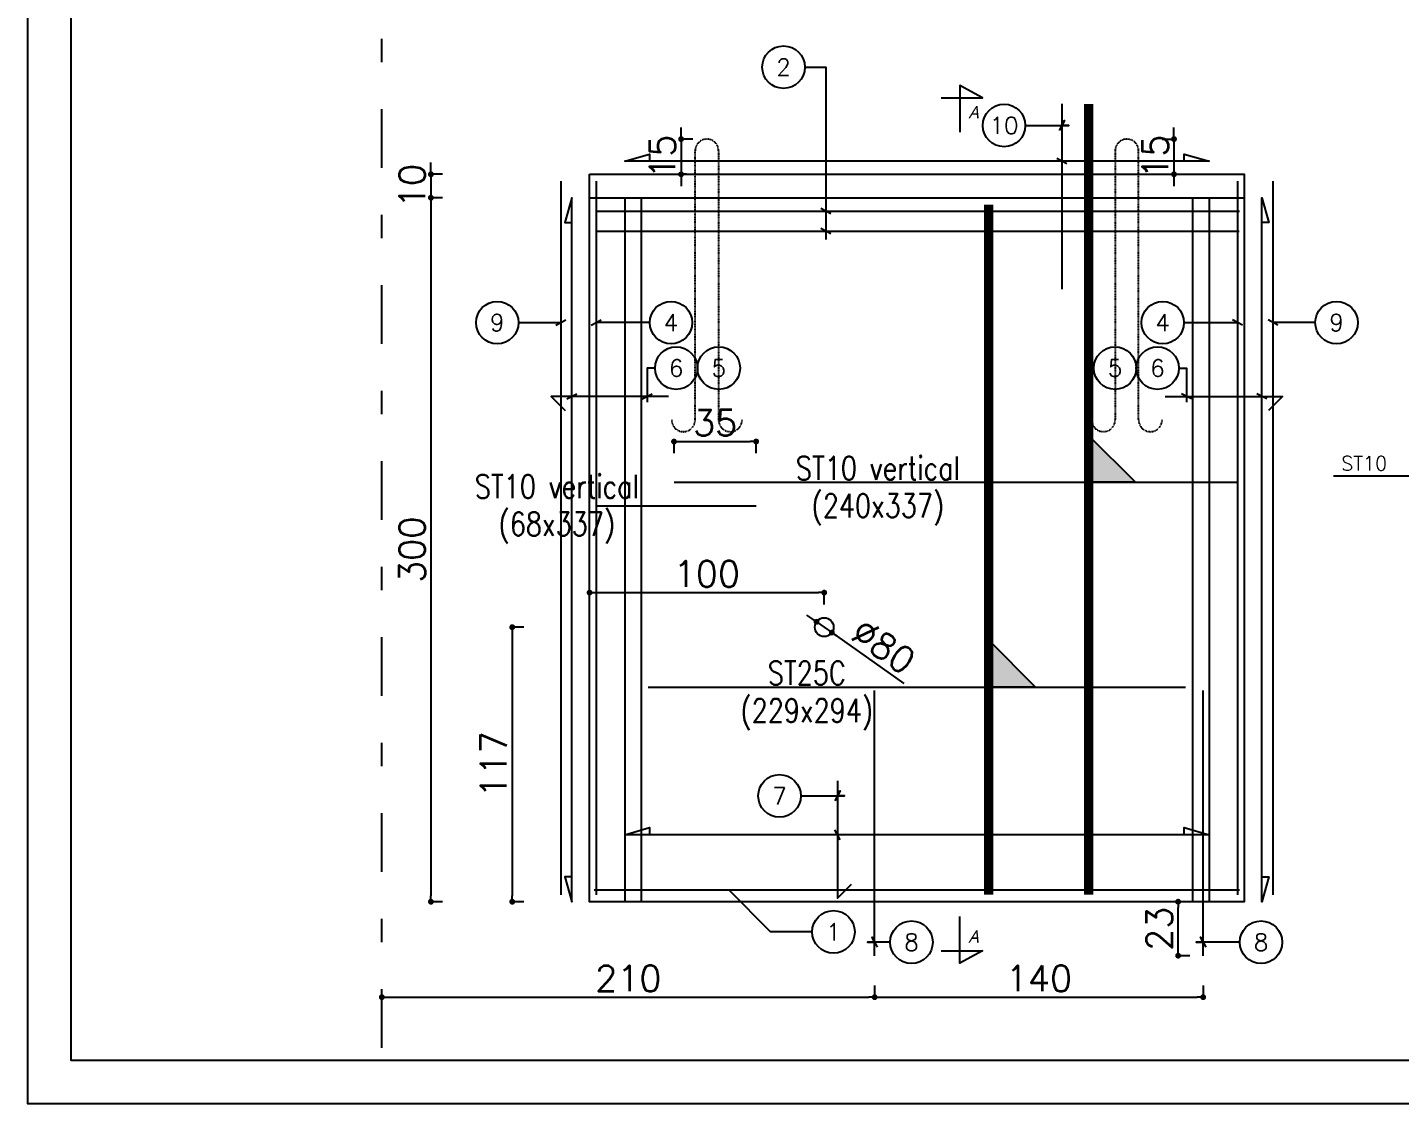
# Model space of a CAD drawing. Header units: millimetres. Extents: x -21776 to 63757, y -7870 to 8483.
# Drawn here: x 49144 to 49729, y -5309 to -4850 of the extents above; entities that cross this region are included whole.
import ezdxf
from ezdxf.enums import TextEntityAlignment as Align

# ---------------------------------------------------------------- set-up
doc = ezdxf.new("R2010")
doc.units = ezdxf.units.MM
doc.header["$PDMODE"] = 34
for name, pattern in [('CACHE', [9.525, 6.35, -3.175]), ('GrFeatureAxis', [0.85, 0.25, -0.2, 0.1, -0.2, 0.1]), ('HIDDEN2', [0.1875, 0.125, -0.0625])]:
    doc.linetypes.add(name, pattern=pattern)
for name, color, linetype in [('1', 7, 'Continuous'), ('COTATION', 1, 'Continuous'), ('GO-CARTOUCHE', 7, 'Continuous'), ('GO-COTATION', 1, 'Continuous'), ('GO-TEXTE', 9, 'Continuous'), ('GO-TEXTE-ACIER', 3, 'Continuous'), ('Grid', 7, 'Continuous'), ('préfa v', 2, 'Continuous'), ('STR_barbacan', 160, 'Continuous'), ('STR_TS', 22, 'Continuous'), ('STR_TS_TXT', 7, 'Continuous'), ('STR_TXT', 102, 'Continuous'), ('STR_VOI-POT', 6, 'Continuous')]:
    doc.layers.add(name, color=color, linetype=linetype)
doc.styles.add('FIN', font='romans.shx')
doc.styles.add('Lucida', font='')
doc.styles.get("Standard").update_dxf_attribs({"font": 'romans.shx'})
doc.styles.add('TEXTE', font='romans.shx')
doc.styles.add('TEXTE TS', font='romans.shx', dxfattribs={"width": 0.7, "oblique": 15})
doc.styles.get('Lucida').set_extended_font_data('Lucida Sans', italic=True)
doc.dimstyles.new('COUPE-20', dxfattribs={"dimscale": 0.5, "dimtxt": 22, "dimasz": 5, "dimexe": 0.05, "dimexo": 0, "dimgap": 5, "dimtad": 1, "dimdsep": 46, "dimtxsty": 'Standard', "dimblk1": 'DOT', "dimblk2": 'DOT', "dimsah": 1, "dimcen": 0, "dimdle": 150, "dimclrd": 1, "dimclre": 1, "dimclrt": 7, "dimadec": 0, "dimazin": 0, "dimtfac": 1, "dimtix": 1, "dimtmove": 2, "dimatfit": 3, "dimldrblk": 'DOT', "dimfxl": 0, "dimtvp": 1, "dimtolj": 1, "dimtzin": 0, "dimarcsym": 0})

# ---------------------------------------------------------------- blocks, each defined once
blk = doc.blocks.new('_DOT')
at = {"color": 0, "linetype": 'ByBlock'}
blk.add_line((-0.5, 0), (-1, 0), dxfattribs=at)
at = {"color": 0, "linetype": 'ByBlock', "const_width": 0.5}
blk.add_lwpolyline([(-0.25, 0, 1), (0.25, 0, 1)], format="xyb", close=True, dxfattribs=at)
blk = doc.blocks.new('*D2124')
at = {"layer": 'DEFPOINTS', "color": 0}
for p in [(49465.23, -4913.03), (49316.18, -4923.03), (49465.23, -4923.03)]:
    blk.add_point(p, dxfattribs=at)
at = {"layer": 'STR_VOI-POT', "color": 1, "lineweight": -2}
for p, q in [((49316.18, -4910.53), (49316.18, -4908.03)), ((49321.18, -4913.03), (49316.15, -4913.03)), ((49316.18, -4913.03), (49316.18, -4923.03)), ((49321.18, -4923.03), (49316.15, -4923.03)), ((49316.18, -4925.53), (49316.18, -4928.03))]:
    blk.add_line(p, q, dxfattribs=at)
at = {"layer": 'STR_VOI-POT', "color": 1, "lineweight": -2, "xscale": 2.5, "yscale": 2.5, "zscale": 2.5}
for p, rotation in [((49316.18, -4913.03), 270), ((49316.18, -4923.03), 90)]:
    blk.add_blockref('_DOT', p, dxfattribs=dict(at, rotation=rotation))
at = {"layer": 'STR_VOI-POT', "color": 7, "insert": (49308.18, -4918.03), "char_height": 11, "attachment_point": 5, "rotation": 90}
blk.add_mtext('\\A1;10', dxfattribs=at)
blk = doc.blocks.new('*D2125')
at = {"layer": 'DEFPOINTS', "color": 0}
for p in [(49465.23, -4923.03), (49316.18, -5223.03), (49383.78, -5223.03)]:
    blk.add_point(p, dxfattribs=at)
at = {"layer": 'STR_VOI-POT', "color": 1, "lineweight": -2}
for p, q in [((49321.18, -4923.03), (49316.15, -4923.03)), ((49316.18, -4925.53), (49316.18, -5220.53)), ((49321.18, -5223.03), (49316.15, -5223.03))]:
    blk.add_line(p, q, dxfattribs=at)
at = {"layer": 'STR_VOI-POT', "color": 1, "lineweight": -2, "xscale": 2.5, "yscale": 2.5, "zscale": 2.5}
for p, rotation in [((49316.18, -4923.03), 90), ((49316.18, -5223.03), 270)]:
    blk.add_blockref('_DOT', p, dxfattribs=dict(at, rotation=rotation))
at = {"layer": 'STR_VOI-POT', "color": 7, "insert": (49308.18, -5073.03), "char_height": 11, "attachment_point": 5, "rotation": 90}
blk.add_mtext('\\A1;300', dxfattribs=at)
blk = doc.blocks.new('mrega')
at = {"layer": 'STR_TS_TXT', "style": 'TEXTE TS', "width": 0.8}
for tag, p in [('ST10', (14.48, 0)), ('DIM', (14.48, -16)), ('NOTE', (14.48, -32))]:
    blk.add_attdef(tag, text='', height=10, dxfattribs=at).set_placement(p, align=Align.CENTER)
blk = doc.blocks.new('A$C6F247267')
blk.add_hatch(color=256).paths.add_polyline_path([(0, -0.2), (-0.2, 0), (0, 0)])
blk.add_lwpolyline([(-0.2, 0), (0, 0), (0, -0.2), (-0.2, 0)])
blk = doc.blocks.new('*D2128')
at = {"layer": 'DEFPOINTS', "color": 0}
for p in [(49454.78, -5026.92), (49419.78, -5044.29), (49454.78, -5054.29)]:
    blk.add_point(p, dxfattribs=at)
at = {"layer": 'STR_VOI-POT', "color": 1, "lineweight": -2}
for p, q in [((49419.78, -5031.92), (49419.78, -5026.9)), ((49422.28, -5026.92), (49452.28, -5026.92)), ((49454.78, -5031.92), (49454.78, -5026.9))]:
    blk.add_line(p, q, dxfattribs=at)
at = {"layer": 'STR_VOI-POT', "color": 1, "lineweight": -2, "xscale": 2.5, "yscale": 2.5, "zscale": 2.5, "rotation": 180}
blk.add_blockref('_DOT', (49419.78, -5026.92), dxfattribs=at)
at = {"layer": 'STR_VOI-POT', "color": 1, "lineweight": -2, "xscale": 2.5, "yscale": 2.5, "zscale": 2.5}
blk.add_blockref('_DOT', (49454.78, -5026.92), dxfattribs=at)
at = {"layer": 'STR_VOI-POT', "color": 7, "insert": (49437.28, -5018.92), "char_height": 11, "attachment_point": 5}
blk.add_mtext('\\A1;35', dxfattribs=at)
blk = doc.blocks.new('*D2105')
at = {"layer": 'DEFPOINTS', "color": 0}
for p in [(49612.78, -4898.03), (49621.48, -4913.03), (49632.84, -4913.03)]:
    blk.add_point(p, dxfattribs=at)
at = {"layer": 'GO-COTATION', "color": 1, "lineweight": -2}
for p, q in [((49632.84, -4895.53), (49632.84, -4893.03)), ((49627.84, -4898.03), (49632.86, -4898.03)), ((49632.84, -4898.03), (49632.84, -4913.03)), ((49627.84, -4913.03), (49632.86, -4913.03)), ((49632.84, -4915.53), (49632.84, -4918.03))]:
    blk.add_line(p, q, dxfattribs=at)
at = {"layer": 'GO-COTATION', "color": 1, "lineweight": -2, "xscale": 2.5, "yscale": 2.5, "zscale": 2.5}
for p, rotation in [((49632.84, -4898.03), 270), ((49632.84, -4913.03), 90)]:
    blk.add_blockref('_DOT', p, dxfattribs=dict(at, rotation=rotation))
at = {"layer": 'GO-COTATION', "color": 7, "insert": (49624.84, -4905.53), "char_height": 11, "attachment_point": 5, "rotation": 90}
blk.add_mtext('\\A1;15', dxfattribs=at)
blk = doc.blocks.new('*D2106')
at = {"layer": 'DEFPOINTS', "color": 0}
for p in [(49433.78, -4898.03), (49422.81, -4913.03), (49425.07, -4913.03)]:
    blk.add_point(p, dxfattribs=at)
at = {"layer": 'GO-COTATION', "color": 1, "lineweight": -2}
for p, q in [((49422.81, -4895.53), (49422.81, -4893.03)), ((49427.81, -4898.03), (49422.78, -4898.03)), ((49422.81, -4898.03), (49422.81, -4913.03)), ((49425.07, -4913.03), (49422.78, -4913.03)), ((49422.81, -4915.53), (49422.81, -4918.03))]:
    blk.add_line(p, q, dxfattribs=at)
at = {"layer": 'GO-COTATION', "color": 1, "lineweight": -2, "xscale": 2.5, "yscale": 2.5, "zscale": 2.5}
for p, rotation in [((49422.81, -4898.03), 270), ((49422.81, -4913.03), 90)]:
    blk.add_blockref('_DOT', p, dxfattribs=dict(at, rotation=rotation))
at = {"layer": 'GO-COTATION', "color": 7, "insert": (49414.81, -4905.53), "char_height": 11, "attachment_point": 5, "rotation": 90}
blk.add_mtext('\\A1;15', dxfattribs=at)
blk = doc.blocks.new('*D2133')
at = {"layer": 'DEFPOINTS', "color": 0}
for p in [(49505.28, -5246.03), (49505.28, -5263.71), (49295.28, -5285.27)]:
    blk.add_point(p, dxfattribs=at)
at = {"layer": 'GO-CARTOUCHE', "color": 1, "lineweight": -2}
for p, q in [((49505.28, -5258.71), (49505.28, -5263.74)), ((49295.28, -5268.71), (49295.28, -5263.69)), ((49297.78, -5263.71), (49502.78, -5263.71))]:
    blk.add_line(p, q, dxfattribs=at)
at = {"layer": 'GO-CARTOUCHE', "color": 1, "lineweight": -2, "xscale": 2.5, "yscale": 2.5, "zscale": 2.5, "rotation": 180}
blk.add_blockref('_DOT', (49295.28, -5263.71), dxfattribs=at)
at = {"layer": 'GO-CARTOUCHE', "color": 1, "lineweight": -2, "xscale": 2.5, "yscale": 2.5, "zscale": 2.5}
blk.add_blockref('_DOT', (49505.28, -5263.71), dxfattribs=at)
at = {"layer": 'GO-CARTOUCHE', "color": 7, "insert": (49400.28, -5255.71), "char_height": 11, "attachment_point": 5}
blk.add_mtext('\\A1;210', dxfattribs=at)
blk = doc.blocks.new('*D2134')
at = {"layer": 'DEFPOINTS', "color": 0}
for p in [(49505.28, -5246.03), (49645.28, -5246.03), (49645.28, -5263.71)]:
    blk.add_point(p, dxfattribs=at)
at = {"layer": 'GO-CARTOUCHE', "color": 1, "lineweight": -2}
for p, q in [((49505.28, -5258.71), (49505.28, -5263.74)), ((49645.28, -5258.71), (49645.28, -5263.74)), ((49507.78, -5263.71), (49642.78, -5263.71))]:
    blk.add_line(p, q, dxfattribs=at)
at = {"layer": 'GO-CARTOUCHE', "color": 1, "lineweight": -2, "xscale": 2.5, "yscale": 2.5, "zscale": 2.5, "rotation": 180}
blk.add_blockref('_DOT', (49505.28, -5263.71), dxfattribs=at)
at = {"layer": 'GO-CARTOUCHE', "color": 1, "lineweight": -2, "xscale": 2.5, "yscale": 2.5, "zscale": 2.5}
blk.add_blockref('_DOT', (49645.28, -5263.71), dxfattribs=at)
at = {"layer": 'GO-CARTOUCHE', "color": 7, "insert": (49575.28, -5255.71), "char_height": 11, "attachment_point": 5}
blk.add_mtext('\\A1;140', dxfattribs=at)
blk = doc.blocks.new('*D2294')
at = {"layer": 'COTATION', "color": 1, "lineweight": -2}
for p, q in [((49639.61, -5223.03), (49634.59, -5223.03)), ((49634.61, -5243.53), (49634.61, -5225.53)), ((49639.61, -5246.03), (49634.59, -5246.03))]:
    blk.add_line(p, q, dxfattribs=at)
at = {"layer": 'DEFPOINTS', "color": 0}
for p in [(49634.61, -5223.03), (49662.78, -5223.03), (49645.28, -5246.03)]:
    blk.add_point(p, dxfattribs=at)
at = {"layer": 'COTATION', "color": 1, "lineweight": -2, "xscale": 2.5, "yscale": 2.5, "zscale": 2.5}
for p, rotation in [((49634.61, -5223.03), 90), ((49634.61, -5246.03), 270)]:
    blk.add_blockref('_DOT', p, dxfattribs=dict(at, rotation=rotation))
at = {"layer": 'COTATION', "color": 7, "insert": (49626.61, -5234.53), "char_height": 11, "attachment_point": 5, "rotation": 90}
blk.add_mtext('\\A1;23', dxfattribs=at)
blk = doc.blocks.new('*D2359')
at = {"layer": 'DEFPOINTS', "color": 0}
for p in [(49483.78, -5091.3), (49483.78, -5106.03), (49383.78, -5223.03)]:
    blk.add_point(p, dxfattribs=at)
at = {"layer": 'STR_barbacan', "color": 1, "lineweight": -2}
for p, q in [((49383.78, -5096.3), (49383.78, -5091.27)), ((49386.28, -5091.3), (49481.28, -5091.3)), ((49483.78, -5096.3), (49483.78, -5091.27))]:
    blk.add_line(p, q, dxfattribs=at)
at = {"layer": 'STR_barbacan', "color": 1, "lineweight": -2, "xscale": 2.5, "yscale": 2.5, "zscale": 2.5, "rotation": 180}
blk.add_blockref('_DOT', (49383.78, -5091.3), dxfattribs=at)
at = {"layer": 'STR_barbacan', "color": 1, "lineweight": -2, "xscale": 2.5, "yscale": 2.5, "zscale": 2.5}
blk.add_blockref('_DOT', (49483.78, -5091.3), dxfattribs=at)
at = {"layer": 'STR_barbacan', "color": 7, "insert": (49433.78, -5083.3), "char_height": 11, "attachment_point": 5}
blk.add_mtext('\\A1;100', dxfattribs=at)
blk = doc.blocks.new('*D2360')
at = {"layer": 'DEFPOINTS', "color": 0}
for p in [(49480.51, -5103.72), (49487.05, -5108.33)]:
    blk.add_point(p, dxfattribs=at)
at = {"layer": 'STR_barbacan', "color": 1, "lineweight": -2}
for p, q in [((49478.47, -5102.28), (49476.42, -5100.84)), ((49480.51, -5103.72), (49487.05, -5108.33)), ((49517.91, -5130.09), (49489.09, -5109.77))]:
    blk.add_line(p, q, dxfattribs=at)
at = {"layer": 'STR_barbacan', "color": 1, "lineweight": -2, "xscale": 2.5, "yscale": 2.5, "zscale": 2.5}
for p, rotation in [((49480.51, -5103.72), 324.8098080392471), ((49487.05, -5108.33), 144.8098080392471)]:
    blk.add_blockref('_DOT', p, dxfattribs=dict(at, rotation=rotation))
at = {"layer": 'STR_barbacan', "color": 7, "insert": (49509.13, -5114.12), "char_height": 11, "attachment_point": 5, "rotation": 324.80981}
blk.add_mtext('\\A1;∅80', dxfattribs=at)
blk = doc.blocks.new('*D2361')
at = {"layer": 'DEFPOINTS', "color": 0}
for p in [(49483.78, -5106.03), (49350.84, -5223.03), (49383.78, -5223.03)]:
    blk.add_point(p, dxfattribs=at)
at = {"layer": 'STR_barbacan', "color": 1, "lineweight": -2}
for p, q in [((49355.84, -5106.03), (49350.81, -5106.03)), ((49350.84, -5108.53), (49350.84, -5220.53)), ((49355.84, -5223.03), (49350.81, -5223.03))]:
    blk.add_line(p, q, dxfattribs=at)
at = {"layer": 'STR_barbacan', "color": 1, "lineweight": -2, "xscale": 2.5, "yscale": 2.5, "zscale": 2.5}
for p, rotation in [((49350.84, -5106.03), 90), ((49350.84, -5223.03), 270)]:
    blk.add_blockref('_DOT', p, dxfattribs=dict(at, rotation=rotation))
at = {"layer": 'STR_barbacan', "color": 7, "insert": (49342.84, -5164.53), "char_height": 11, "attachment_point": 5, "rotation": 90}
blk.add_mtext('\\A1;117', dxfattribs=at)

msp = doc.modelspace()

# ---------------------------------------------------------------- linework, layer by layer
at = {"layer": '1', "color": 252, "linetype": 'HIDDEN2', "ltscale": 0.05}
for points in [[(49418.78426, -5017.71649, 1), (49428.78026, -5017.71649), (49428.78026, -4913.02724), (49428.78026, -4903.02524, -1), (49438.77626, -4903.02524), (49438.77626, -4913.02724), (49438.77626, -5017.71649, 1), (49448.77226, -5017.71649)], [(49627.77226, -5017.71649, -1), (49617.77626, -5017.71649), (49617.77626, -4913.02724), (49617.77626, -4903.02524, 1), (49607.78026, -4903.02524), (49607.78026, -4913.02724), (49607.78026, -5017.71649, -1), (49597.78426, -5017.71649)]]:
    msp.add_lwpolyline(points, format="xyb", dxfattribs=at)
at = {"layer": 'COTATION'}
for points in [[(49569.47649, -4892.22156), (49588.06551, -4892.22156), (49585.06551, -4892.22156), (49586.18683, -4890.10024), (49583.94419, -4894.34288)], [(49637.22061, -4907.40508), (49637.22061, -4904.40508), (49647.77826, -4907.40508), (49398.77826, -4907.40508), (49409.33591, -4904.40508), (49409.33591, -4907.40508)], [(49587.18683, -4908.5264), (49582.94419, -4906.28376)], [(49376.28766, -5212.46959), (49373.28767, -5212.46959), (49376.28766, -5223.02724), (49376.28766, -4923.02724), (49373.28767, -4933.58489), (49376.28766, -4933.58489)], [(49670.26886, -5212.46959), (49673.26885, -5212.46959), (49670.26886, -5223.02724), (49670.26886, -4923.02724), (49673.26885, -4933.58489), (49670.26886, -4933.58489)], [(49486.64248, -4929.82063), (49482.39984, -4927.57799)], [(49486.64248, -4938.38679), (49482.39984, -4936.14415)], [(49369.41009, -4977.36468), (49373.65273, -4975.12204)], [(49384.47559, -4977.36468), (49388.71823, -4975.12204)], [(49662.08093, -4977.36468), (49657.83829, -4975.12204)], [(49677.14643, -4977.36468), (49672.90379, -4975.12204)], [(49353.50624, -4976.24336), (49371.53141, -4976.24336)], [(49409.4628, -4976.24336), (49386.59691, -4976.24336)], [(49637.09372, -4976.24336), (49659.95961, -4976.24336)], [(49693.05028, -4976.24336), (49675.02511, -4976.24336)], [(49411.67249, -4995.61785), (49408.35308, -4995.61785), (49408.35308, -5010.10501)], [(49634.88404, -4995.61785), (49638.20344, -4995.61785), (49638.20344, -5010.10501)], [(49374.16634, -5008.77651), (49378.40898, -5006.53387)], [(49406.23176, -5008.77651), (49410.4744, -5006.53387)], [(49640.32477, -5008.77651), (49636.08212, -5006.53387)], [(49672.39018, -5008.77651), (49668.14754, -5006.53387)], [(49700.7711, -5041.48575), (49740.20069, -5041.48575), (49737.20069, -5041.48575), (49738.32201, -5039.36442), (49736.07937, -5043.60707)], [(49473.80438, -5177.93751), (49492.3934, -5177.93751), (49489.3934, -5177.93751), (49490.51472, -5175.81619), (49488.27208, -5180.05883)], [(49637.22061, -5194.4673), (49637.22061, -5191.46731), (49647.77826, -5194.4673), (49398.77826, -5194.4673), (49409.33591, -5191.46731), (49409.33591, -5194.4673)], [(49490.51472, -5196.58862), (49488.27208, -5192.34598)], [(49478.66695, -5235.88967), (49460.95623, -5235.88967), (49443.09381, -5218.02724)], [(49511.9109, -5240.29344), (49502.27826, -5240.29344), (49505.27826, -5240.29344), (49504.15694, -5238.17212), (49506.39958, -5242.41476)], [(49660.86728, -5240.29344), (49642.27826, -5240.29344), (49645.27826, -5240.29344), (49644.15694, -5238.17212), (49646.39958, -5242.41476)]]:
    msp.add_lwpolyline(points, dxfattribs=at)
at = {"layer": 'GO-CARTOUCHE', "linetype": 'Continuous'}
for points in [[(50257.87761, -5309.04286), (50257.87761, -4521.54286), (49144.24126, -4521.54286), (49144.24126, -5309.04286)], [(50239.31886, -5290.48411), (50239.31886, -4540.10161), (49162.80001, -4540.10161), (49162.80001, -5290.48411)]]:
    msp.add_lwpolyline(points, close=True, dxfattribs=at)
at = {"layer": 'GO-COTATION'}
msp.add_lwpolyline([(49475.5229, -4867.3779), (49484.52116, -4867.3779), (49484.52116, -4940.83497)], dxfattribs=at)
at = {"layer": 'GO-TEXTE', "flags": 128}
for points in [[(49533.60295, -4880.44747), (49551.25069, -4880.44747), (49541.57264, -4875.16741), (49541.57264, -4895.08889)], [(49533.60295, -5243.97744), (49551.25069, -5243.97744), (49541.57264, -5249.2575), (49541.57264, -5229.33602)]]:
    msp.add_lwpolyline(points, dxfattribs=at)
at = {"layer": 'GO-TEXTE-ACIER'}
for centre in [(49466.46613, -4867.3779), (49560.41973, -4892.22156), (49344.44948, -4976.24336), (49418.4905, -4976.24336), (49628.03696, -4976.24336), (49702.10705, -4976.24336), (49420.72925, -4995.61785), (49438.84277, -4995.61785), (49607.71375, -4995.61785), (49625.82728, -4995.61785), (49464.74762, -5177.93751), (49487.72371, -5235.88967), (49520.96766, -5240.29344), (49669.92404, -5240.29344)]:
    msp.add_circle(centre, 9.05676, dxfattribs=at)
at = {"layer": 'Grid', "color": 4, "linetype": 'GrFeatureAxis', "lineweight": 25, "ltscale": 100}
msp.add_line((49295.27826, -5285.26586), (49295.27826, -4661.55005), dxfattribs=at)
at = {"layer": 'préfa v'}
for points in [[(49383.77826, -4913.02724), (49662.77826, -4913.02724), (49662.77826, -5223.02724), (49383.77826, -5223.02724), (49383.77826, -4913.02724)], [(49383.77826, -4923.02724), (49662.77826, -4923.02724)], [(49398.77826, -4923.02724), (49398.77826, -5223.02724)], [(49405.77826, -4923.02724), (49405.77826, -5223.02724)], [(49640.77826, -4923.02724), (49640.77826, -5223.02724)], [(49647.77826, -4923.02724), (49647.77826, -5223.02724)]]:
    msp.add_lwpolyline(points, dxfattribs=at)
at = {"layer": 'STR_barbacan'}
msp.add_circle((49483.77826, -5106.02724), 4, dxfattribs=at)
at = {"layer": 'STR_TS', "linetype": 'CACHE', "ltscale": 2, "const_width": 4}
msp.add_lwpolyline([(49596.41979, -5220.02724), (49596.41979, -4883.02724)], dxfattribs=at)
at = {"layer": 'STR_TS', "const_width": 4}
msp.add_lwpolyline([(49553.88826, -5220.02724), (49553.88826, -4926.02724)], dxfattribs=at)
at = {"layer": 'STR_TS', "color": 3}
for points in [[(49419.77826, -5044.29331), (49659.77826, -5044.29331)], [(49386.77826, -5054.29331), (49454.77826, -5054.29331)], [(49408.77826, -5131.60001), (49637.77826, -5131.60001)]]:
    msp.add_lwpolyline(points, dxfattribs=at)
at = {"layer": 'STR_VOI-POT'}
for points in [[(49585.06551, -4883.02724), (49585.06551, -4962.02724)], [(49371.53141, -4916.02724), (49371.53141, -5220.02724)], [(49386.59691, -4916.02724), (49386.59691, -5220.02724)], [(49659.95961, -4916.02724), (49659.95961, -5220.02724)], [(49675.02511, -4916.02724), (49675.02511, -5220.02724)], [(49386.77826, -4928.69931), (49660.77826, -4928.69931)], [(49386.77826, -4937.26547), (49660.63724, -4937.26547)], [(49417.43508, -5007.65519), (49367.43508, -5007.65519), (49373.41697, -5013.63707)], [(49629.12144, -5007.65519), (49679.12144, -5007.65519), (49673.13955, -5013.63707)], [(49505.27826, -5246.02724), (49505.27826, -5133.02724)], [(49645.27826, -5246.02724), (49645.27826, -5133.02724)], [(49489.3934, -5171.54697), (49489.3934, -5221.54697), (49495.37529, -5215.56508)], [(49385.77826, -5218.02724), (49660.77826, -5218.02724)]]:
    msp.add_lwpolyline(points, dxfattribs=at)

# ---------------------------------------------------------------- block references
at = {"layer": 'STR_TS', "xscale": 100, "yscale": 100, "zscale": 100, "rotation": 180}
for p in [(49596.41979, -5044.29331), (49553.88826, -5131.60001)]:
    msp.add_blockref('A$C6F247267', p, dxfattribs=at)
at = {"layer": 'STR_TS_TXT'}
for p, values in [((49492.18734, -5043.26694), {'ST10': 'ST10 vertical', 'DIM': '(240x337)'}), ((49355.38215, -5051.0451), {'ST10': 'ST10 vertical', 'DIM': '(68x337)'}), ((49461.89588, -5130.57364), {'ST10': 'ST25C', 'DIM': '(229x294)'})]:
    msp.add_blockref('mrega', p, dxfattribs=at).add_auto_attribs(values)

# ---------------------------------------------------------------- texts
at = {"layer": 'GO-TEXTE', "linetype": 'Continuous', "style": 'Lucida'}
for rotation, p in [(0.00179755, (49545.18779, -4889.24023)), (359.99820245, (49545.18762, -5240.50468))]:
    msp.add_text('A', height=5.32, rotation=rotation, dxfattribs=at).set_placement(p)
at = {"layer": 'GO-TEXTE-ACIER', "style": 'TEXTE'}
for s, p in [('2', (49466.46613, -4867.3779)), ('10', (49560.41973, -4892.22156)), ('9', (49344.44948, -4976.24336)), ('4', (49418.51956, -4976.24336)), ('4', (49628.03696, -4976.24336)), ('9', (49702.10705, -4976.24336)), ('6', (49420.72925, -4995.61785)), ('5', (49438.84277, -4995.61785)), ('5', (49607.71375, -4995.61785)), ('6', (49625.82728, -4995.61785)), ('7', (49464.74762, -5177.93751)), ('1', (49487.72371, -5235.88967)), ('8', (49520.96766, -5240.29344)), ('8', (49669.92404, -5240.29344))]:
    msp.add_text(s, height=7.2, dxfattribs=at).set_placement(p, align=Align.MIDDLE_CENTER)
at = {"layer": 'STR_TXT', "style": 'FIN'}
msp.add_text('ST10', height=6, dxfattribs=at).set_placement((49713.89061, -5039.21289), align=Align.CENTER)

# ---------------------------------------------------------------- dimensions: what is measured, and where the dimension line sits
at = {"layer": 'COTATION'}
dim = msp.add_linear_dim(base=(49634.61075, -5223.02724), p1=(49645.27826, -5246.02724), p2=(49662.77826, -5223.02724), angle=90, dimstyle='COUPE-20', dxfattribs=at)
dim.commit()
dim.dimension.update_dxf_attribs({"geometry": '*D2294', "text_midpoint": (49626.61075, -5234.52724)})
at = {"layer": 'GO-CARTOUCHE'}
for base, p1, p2, picture, middle in [((49505.27826, -5263.71038), (49295.27826, -5285.26586), (49505.27826, -5246.02724), '*D2133', (49400.27826, -5255.71038)), ((49645.27826, -5263.71038), (49505.27826, -5246.02724), (49645.27826, -5246.02724), '*D2134', (49575.27826, -5255.71038))]:
    dim = msp.add_linear_dim(base=base, p1=p1, p2=p2, dimstyle='COUPE-20', dxfattribs=at)
    dim.commit()
    dim.dimension.update_dxf_attribs({"geometry": picture, "text_midpoint": middle})
at = {"layer": 'GO-COTATION'}
for base, p1, p2, picture, middle in [((49422.80612, -4913.02724), (49433.77826, -4898.02724), (49425.07315, -4913.02724), '*D2106', (49414.80612, -4905.52724)), ((49632.8369, -4913.02724), (49612.77826, -4898.02724), (49621.48337, -4913.02724), '*D2105', (49624.8369, -4905.52724))]:
    dim = msp.add_linear_dim(base=base, p1=p1, p2=p2, angle=90, dimstyle='COUPE-20', dxfattribs=at)
    dim.commit()
    dim.dimension.update_dxf_attribs({"geometry": picture, "text_midpoint": middle})
at = {"layer": 'STR_barbacan'}
for base, p1, p2, angle, picture, middle in [((49483.77826, -5091.2989), (49383.77826, -5223.02724), (49483.77826, -5106.02724), 180, '*D2359', (49433.77826, -5083.2989)), ((49350.8393, -5223.02724), (49483.77826, -5106.02724), (49383.77826, -5223.02724), 90, '*D2361', (49342.8393, -5164.52724))]:
    dim = msp.add_linear_dim(base=base, p1=p1, p2=p2, angle=angle, dimstyle='COUPE-20', dxfattribs=at)
    dim.commit()
    dim.dimension.update_dxf_attribs({"geometry": picture, "text_midpoint": middle})
dim = msp.add_diameter_dim_2p(p1=(49480.50929, -5103.72207), p2=(49487.04724, -5108.33241), dimstyle='COUPE-20', override={"dimlfac": 10}, dxfattribs=at)
dim.commit()
dim.dimension.update_dxf_attribs({"geometry": '*D2360', "text_midpoint": (49509.13102, -5114.11614)})
at = {"layer": 'STR_VOI-POT'}
for base, p1, p2, picture, middle in [((49316.17913, -4923.02724), (49465.22952, -4913.02724), (49465.22952, -4923.02724), '*D2124', (49308.17913, -4918.02724)), ((49316.17913, -5223.02724), (49465.22952, -4923.02724), (49383.77826, -5223.02724), '*D2125', (49308.17913, -5073.02724))]:
    dim = msp.add_linear_dim(base=base, p1=p1, p2=p2, angle=90, dimstyle='COUPE-20', dxfattribs=at)
    dim.commit()
    dim.dimension.update_dxf_attribs({"geometry": picture, "text_midpoint": middle})
dim = msp.add_linear_dim(base=(49454.77826, -5026.92128), p1=(49419.77826, -5044.29331), p2=(49454.77826, -5054.29331), dimstyle='COUPE-20', dxfattribs=at)
dim.commit()
dim.dimension.update_dxf_attribs({"geometry": '*D2128', "text_midpoint": (49437.27826, -5018.92128)})

doc.saveas('drawing.dxf')
